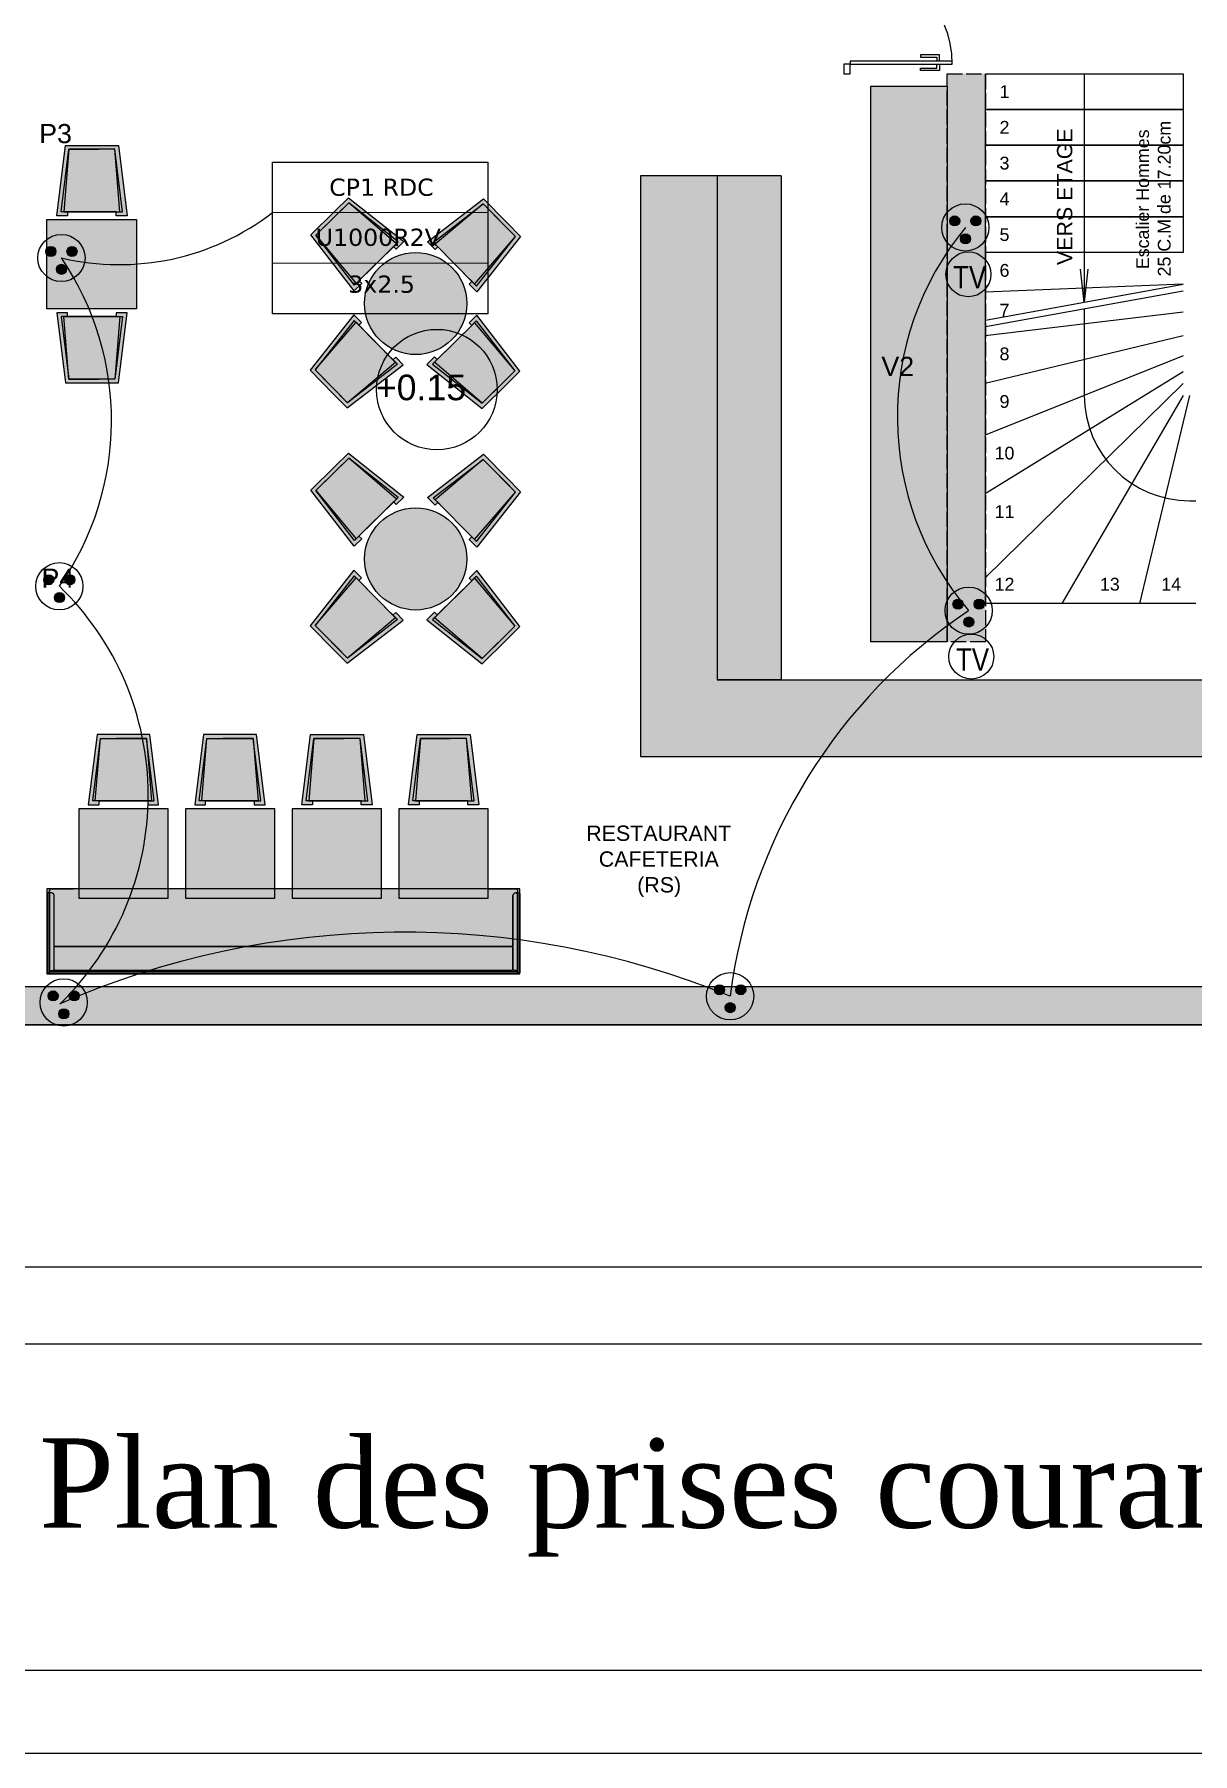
# Model space of a CAD drawing. Header units: millimetres. Extents: x 71819 to 78266, y 23672 to 38445.
# Drawn here: x 74655 to 75562, y 29923 to 31269 of the extents above; entities that cross this region are included whole.
import ezdxf
from ezdxf.enums import TextEntityAlignment as Align

# ---------------------------------------------------------------- set-up
doc = ezdxf.new("R2010")
doc.units = ezdxf.units.MM
for name, pattern in [('ACAD_ISO02W100', [15, 12, -3]), ('ACAD_ISO03W100', [30, 12, -18]), ('DASHED2', [0.375, 0.25, -0.125])]:
    doc.linetypes.add(name, pattern=pattern)
for name, color, linetype in [('Plan Archi', 8, 'Continuous'), ('prise', 1, 'Continuous'), ('PRISES DE COURANT', 5, 'Continuous'), ('TEXTE', 7, 'Continuous')]:
    doc.layers.add(name, color=color, linetype=linetype)
doc.layers.add('STRUCTURE POUTRES', color=5, linetype='ACAD_ISO03W100', lineweight=20)
doc.styles.add('ARIAL', font='arial.ttf')
doc.styles.add('CARTOUCHE', font='verdana.ttf')
doc.styles.get("Standard").update_dxf_attribs({"font": 'arial.ttf'})
doc.styles.add('STYLE_GENERE_1', font='ARIALN.TTF')
doc.styles.add('Verdana', font='verdana.ttf')

# ---------------------------------------------------------------- blocks, each defined once
blk = doc.blocks.new('Prise télévision')
at = {"layer": 'prise', "color": 1, "linetype": 'Continuous'}
blk.add_circle((0, 0), 176, dxfattribs=at)
at = {"layer": 'prise', "color": 4, "linetype": 'Continuous', "insert": (-120, -111), "char_height": 177.19, "attachment_point": 7, "style": 'STYLE_GENERE_1'}
blk.add_mtext('{\\fArial Narrow|b0|i0|c0|p34;TV}', dxfattribs=at)
blk = doc.blocks.new('Prise de courant normale')
at = {"layer": 'prise', "linetype": 'Continuous'}
for points in [[(-122, 51, 1), (-44, 51, 1)], [(44, 51, 1), (122, 51, 1)], [(-38, -89, 1), (41, -89, 1)]]:
    blk.add_hatch(color=5, dxfattribs=at).paths.add_polyline_path(points, flags=0)
at = {"layer": 'prise', "color": 1, "linetype": 'Continuous'}
blk.add_circle((0, 0), 185, dxfattribs=at)
at = {"layer": 'prise', "color": 5, "linetype": 'Continuous'}
for centre in [(-83, 51), (83, 51), (1, -89)]:
    blk.add_circle(centre, 39.4, dxfattribs=at)
blk = doc.blocks.new('ETIQ ECL')
at = {"color": 6, "linetype": 'ByBlock'}
blk.add_lwpolyline([(-28.09, 19.8), (28.09, 19.8), (28.09, -19.8), (-28.09, -19.8)], close=True, dxfattribs=at)
at = {"layer": 'STRUCTURE POUTRES', "color": 6, "linetype": 'ByBlock'}
for points in [[(-28.09, 19.8), (28.09, 19.8), (28.09, 6.6), (-28.09, 6.6)], [(-28.09, 6.6), (28.09, 6.6), (28.09, -6.6), (-28.09, -6.6)], [(-28.09, -6.6), (28.09, -6.6), (28.09, -19.8), (-28.09, -19.8)]]:
    blk.add_lwpolyline(points, close=True, dxfattribs=at)
at = {"layer": 'STRUCTURE POUTRES', "color": 6, "linetype": 'ByBlock', "style": 'Verdana'}
for tag, p in [('CIRCUIT', (0.33, 10.99)), ('CABLE', (-0.49, -2.08)), ('SECTION', (0.37, -14.32))]:
    blk.add_attdef(tag, text='', height=4.5, dxfattribs=at).set_placement(p, align=Align.CENTER)

msp = doc.modelspace()

# ---------------------------------------------------------------- hatches: boundary and pattern name
at = {"layer": 'Plan Archi', "linetype": 'ACAD_ISO02W100'}
msp.add_hatch(color=256, dxfattribs=at).paths.add_polyline_path([(75369.6, 31238.2), (75399.6, 31238.2), (75399.6, 30793.4), (75369.6, 30793.4)])
at = {"layer": 'Plan Archi'}
h = msp.add_hatch(color=256, dxfattribs=at)
h.dxf.hatch_style = 1
h.paths.add_polyline_path([(75369.6, 31228.2), (75309.6, 31228.2), (75309.6, 30793.4), (75369.6, 30793.4)])
at = {"layer": 'Plan Archi', "true_color": 0xffffff}
h = msp.add_hatch(color=7, dxfattribs=at)
h.dxf.hatch_style = 1
h.paths.add_polyline_path([(74680.7, 31130), (74680.7, 31127), (74672.3, 31127), (74679.1, 31182), (74705.2, 31182), (74720.5, 31182), (74727.3, 31127), (74718.8, 31127), (74718.8, 31130)])
at = {"layer": 'Plan Archi'}
h = msp.add_hatch(color=256, dxfattribs=at)
h.dxf.hatch_style = 1
h.paths.add_polyline_path([(75189.6, 31158.2), (75129.6, 31158.2), (75129.6, 30703.4), (75619.3, 30703.4), (75619.3, 30763.4), (75189.6, 30763.4)])
h = msp.add_hatch(color=256, dxfattribs=at)
h.dxf.hatch_style = 1
h.paths.add_polyline_path([(75239.6, 31158.2), (75189.6, 31158.2), (75189.6, 30763.4), (75239.6, 30763.4)], flags=17)
at = {"layer": 'Plan Archi', "true_color": 0xffffff}
h = msp.add_hatch(color=7, dxfattribs=at)
h.dxf.hatch_style = 1
h.paths.add_polyline_path([(74909, 31076.1), (74911.1, 31074), (74905.1, 31068.1), (74871.3, 31112), (74889.9, 31130.3), (74900.7, 31141.1), (74944.2, 31106.7), (74938.2, 31100.8), (74936.1, 31102.9)])
h = msp.add_hatch(color=7, dxfattribs=at)
h.dxf.hatch_style = 1
h.paths.add_polyline_path([(74970.7, 31102.5), (74968.6, 31100.4), (74962.6, 31106.4), (75006.5, 31140.2), (75024.9, 31121.6), (75035.6, 31110.8), (75001.3, 31067.3), (74995.4, 31073.3), (74997.5, 31075.4)])
h = msp.add_hatch(color=7, dxfattribs=at)
h.dxf.hatch_style = 1
h.paths.add_polyline_path([(74734.6, 31124), (74734.6, 31054), (74664.6, 31054), (74664.6, 31124)])
h = msp.add_hatch(color=7, dxfattribs=at)
h.dxf.hatch_style = 1
edge = h.paths.add_edge_path()
edge.add_arc((74953.4, 31058.2), 40, 0, 360)
h = msp.add_hatch(color=7, dxfattribs=at)
h.dxf.hatch_style = 1
h.paths.add_polyline_path([(74680.7, 31048), (74680.7, 31051), (74672.3, 31051), (74679.1, 30996), (74705.2, 30996), (74720.5, 30996), (74727.3, 31051), (74718.8, 31051), (74718.8, 31048)])
h = msp.add_hatch(color=7, dxfattribs=at)
h.dxf.hatch_style = 1
h.paths.add_polyline_path([(74908.8, 31041.3), (74911, 31043.4), (74905, 31049.4), (74870.7, 31005.9), (74889.1, 30987.3), (74899.8, 30976.5), (74943.7, 31010.3), (74937.8, 31016.3), (74935.6, 31014.2)])
h = msp.add_hatch(color=7, dxfattribs=at)
h.dxf.hatch_style = 1
h.paths.add_polyline_path([(74970.2, 31014.3), (74968.1, 31016.4), (74962.1, 31010.5), (75005.6, 30976.1), (75024.2, 30994.5), (75035, 31005.2), (75001.2, 31049.1), (74995.2, 31043.2), (74997.3, 31041.1)])
h = msp.add_hatch(color=7, dxfattribs=at)
h.dxf.hatch_style = 1
h.paths.add_polyline_path([(74909, 30876.1), (74911.1, 30874), (74905.1, 30868.1), (74871.3, 30912), (74889.9, 30930.3), (74900.7, 30941.1), (74944.2, 30906.7), (74938.2, 30900.8), (74936.1, 30902.9)])
h = msp.add_hatch(color=7, dxfattribs=at)
h.dxf.hatch_style = 1
h.paths.add_polyline_path([(74970.7, 30902.5), (74968.6, 30900.4), (74962.6, 30906.4), (75006.5, 30940.2), (75024.9, 30921.6), (75035.6, 30910.8), (75001.3, 30867.3), (74995.4, 30873.3), (74997.5, 30875.4)])
h = msp.add_hatch(color=7, dxfattribs=at)
h.dxf.hatch_style = 1
edge = h.paths.add_edge_path()
edge.add_arc((74953.4, 30858.2), 40, 0, 360)
h = msp.add_hatch(color=7, dxfattribs=at)
h.dxf.hatch_style = 1
h.paths.add_polyline_path([(74908.8, 30841.3), (74911, 30843.4), (74905, 30849.4), (74870.7, 30805.9), (74889.1, 30787.3), (74899.8, 30776.5), (74943.7, 30810.3), (74937.8, 30816.3), (74935.6, 30814.2)])
h = msp.add_hatch(color=7, dxfattribs=at)
h.dxf.hatch_style = 1
h.paths.add_polyline_path([(74970.2, 30814.3), (74968.1, 30816.4), (74962.1, 30810.5), (75005.6, 30776.1), (75024.2, 30794.5), (75035, 30805.2), (75001.2, 30849.1), (74995.2, 30843.2), (74997.3, 30841.1)])
h = msp.add_hatch(color=7, dxfattribs=at)
h.dxf.hatch_style = 1
h.paths.add_polyline_path([(74743.5, 30668.7), (74743.5, 30665.7), (74751.9, 30665.7), (74745.1, 30720.7), (74719, 30720.7), (74703.8, 30720.7), (74696.9, 30665.7), (74705.4, 30665.7), (74705.4, 30668.7)])
h = msp.add_hatch(color=7, dxfattribs=at)
h.dxf.hatch_style = 1
h.paths.add_polyline_path([(74827, 30668.7), (74827, 30665.7), (74835.4, 30665.7), (74828.6, 30720.7), (74802.5, 30720.7), (74787.3, 30720.7), (74780.4, 30665.7), (74788.9, 30665.7), (74788.9, 30668.7)])
h = msp.add_hatch(color=7, dxfattribs=at)
h.dxf.hatch_style = 1
h.paths.add_polyline_path([(74872.7, 30668.7), (74872.7, 30665.7), (74864.3, 30665.7), (74871.1, 30720.7), (74897.2, 30720.7), (74912.5, 30720.7), (74919.3, 30665.7), (74910.8, 30665.7), (74910.8, 30668.7)])
h = msp.add_hatch(color=7, dxfattribs=at)
h.dxf.hatch_style = 1
h.paths.add_polyline_path([(74956.2, 30668.7), (74956.2, 30665.7), (74947.8, 30665.7), (74954.6, 30720.7), (74980.7, 30720.7), (74996, 30720.7), (75002.8, 30665.7), (74994.3, 30665.7), (74994.3, 30668.7)])
h = msp.add_hatch(color=7, dxfattribs=at)
h.dxf.hatch_style = 1
h.paths.add_polyline_path([(74689.6, 30662.6), (74689.6, 30592.6), (74759.6, 30592.6), (74759.6, 30662.6)])
h = msp.add_hatch(color=7, dxfattribs=at)
h.dxf.hatch_style = 1
h.paths.add_polyline_path([(74773.1, 30662.6), (74773.1, 30592.6), (74843.1, 30592.6), (74843.1, 30662.6)])
h = msp.add_hatch(color=7, dxfattribs=at)
h.dxf.hatch_style = 1
h.paths.add_polyline_path([(74856.6, 30662.6), (74856.6, 30592.6), (74926.6, 30592.6), (74926.6, 30662.6)])
h = msp.add_hatch(color=7, dxfattribs=at)
h.dxf.hatch_style = 1
h.paths.add_polyline_path([(74940.1, 30662.6), (74940.1, 30592.6), (75010.1, 30592.6), (75010.1, 30662.6)])
h = msp.add_hatch(color=7, dxfattribs=at)
h.dxf.hatch_style = 1
h.paths.add_polyline_path([(75035.1, 30599.8), (74664.6, 30599.8), (74664.6, 30533.3), (75035.1, 30533.3)])
at = {"layer": 'Plan Archi'}
msp.add_hatch(color=256, dxfattribs=at).paths.add_polyline_path([(74624.6, 30523.3), (77834.1, 30523.3), (77834.1, 30493.3), (74624.6, 30493.3)])

# ---------------------------------------------------------------- linework, layer by layer
msp.add_lwpolyline([(78266.1, 33913.6), (78266.1, 29922.6), (72676.1, 29922.6), (72676.1, 33913.6)], close=True)
for points in [[(78201.1, 30303.6), (72741.1, 30303.6)], [(73102.5, 30243.6), (77388.6, 30243.6)], [(77388.6, 29987.6), (73102.5, 29987.6)], [(77388.6, 29987.6), (73107.8, 29987.6)]]:
    msp.add_lwpolyline(points)
for p, q in [((75363.7, 31253.1), (75348.7, 31253.1)), ((75348.7, 31253.1), (75348.7, 31251.1)), ((75348.7, 31251.1), (75361.7, 31251.1)), ((75361.7, 31251.1), (75361.7, 31248.1)), ((75363.7, 31248.1), (75363.7, 31253.1)), ((75293.7, 31245.6), (75288.7, 31245.6)), ((75288.7, 31245.6), (75288.7, 31238.2)), ((75288.7, 31238.2), (75293.7, 31238.2)), ((75373.7, 31248.1), (75293.7, 31248.1)), ((75293.7, 31248.1), (75293.7, 31245.6)), ((75293.7, 31245.6), (75373.7, 31245.6)), ((75293.7, 31238.2), (75293.7, 31245.6)), ((75348.7, 31240.6), (75348.7, 31242.6)), ((75348.7, 31242.6), (75361.7, 31242.6)), ((75363.7, 31240.6), (75348.7, 31240.6)), ((75361.7, 31242.6), (75361.7, 31245.6)), ((75363.7, 31245.6), (75363.7, 31240.6)), ((75373.7, 31245.6), (75373.7, 31248.1)), ((75399.6, 30823.4), (75399.6, 31238.2)), ((75399.6, 31238.2), (75554.5, 31238.2)), ((75399.6, 31210.2), (75399.6, 31238.2)), ((75477, 31238.2), (75477, 31059.3)), ((75554.5, 31238.2), (75554.5, 31210.2)), ((75309.6, 31228.2), (75309.6, 30793.4)), ((75369.6, 31228.2), (75369.6, 30793.4)), ((75399.6, 31210.2), (75554.5, 31210.2)), ((75399.6, 31182.2), (75399.6, 31210.2)), ((75554.5, 31210.2), (75399.6, 31210.2)), ((75554.5, 31210.2), (75554.5, 31182.2)), ((75399.6, 31182.2), (75554.5, 31182.2)), ((75399.6, 31154.2), (75399.6, 31182.2)), ((75554.5, 31182.2), (75399.6, 31182.2)), ((75554.5, 31182.2), (75554.5, 31154.2)), ((74672.3, 31127), (74679.1, 31182)), ((74675.7, 31130), (74681.7, 31179)), ((74681.7, 31179), (74677.7, 31130)), ((74679.1, 31182), (74705.2, 31182)), ((74681.7, 31179), (74705.2, 31179)), ((74717.8, 31179), (74681.7, 31179)), ((74705.2, 31182), (74720.5, 31182)), ((74717.8, 31179), (74705.2, 31179)), ((74723.8, 31130), (74717.8, 31179)), ((74721.8, 31130), (74717.8, 31179)), ((74720.5, 31182), (74727.3, 31127)), ((75129.6, 31158.2), (75129.6, 30703.4)), ((75189.6, 31158.2), (75189.6, 30763.4)), ((75189.6, 31158.2), (75189.6, 30763.4)), ((75239.6, 31158.2), (75239.6, 30763.4)), ((75399.6, 31154.2), (75554.5, 31154.2)), ((75399.6, 31126.2), (75399.6, 31154.2)), ((75554.5, 31154.2), (75399.6, 31154.2)), ((75554.5, 31154.2), (75554.5, 31126.2)), ((74683.3, 31130), (74675.7, 31130)), ((74677.7, 31130), (74721.8, 31130)), ((74680.7, 31130), (74680.7, 31127)), ((74718.8, 31130), (74680.7, 31130)), ((74716.3, 31130), (74723.8, 31130)), ((74718.8, 31127), (74718.8, 31130)), ((74871.3, 31112), (74889.9, 31130.3)), ((74901, 31137.1), (74875.3, 31111.7)), ((74889.9, 31130.3), (74900.7, 31141.1)), ((74901, 31137.1), (74892, 31128.2)), ((74900.7, 31141.1), (74944.2, 31106.7)), ((74939.7, 31106.4), (74901, 31137.1)), ((74938.3, 31105), (74901, 31137.1)), ((74962.6, 31106.4), (75006.5, 31140.2)), ((74967.2, 31106.1), (75006.2, 31136.2)), ((75006.2, 31136.2), (74968.6, 31104.6)), ((75006.2, 31136.2), (75022.8, 31119.5)), ((75031.6, 31110.6), (75006.2, 31136.2)), ((75006.5, 31140.2), (75024.9, 31121.6)), ((74680.7, 31127), (74672.3, 31127)), ((74727.3, 31127), (74718.8, 31127)), ((74875.3, 31111.7), (74892, 31128.2)), ((75031.6, 31110.6), (75022.8, 31119.5)), ((75024.9, 31121.6), (75035.6, 31110.8)), ((75399.6, 31126.2), (75554.5, 31126.2)), ((75399.6, 31098.2), (75399.6, 31126.2)), ((75554.5, 31126.2), (75399.6, 31126.2)), ((75554.5, 31126.2), (75554.5, 31098.2)), ((74905.1, 31068.1), (74871.3, 31112)), ((74905.5, 31072.6), (74875.3, 31111.7)), ((74875.3, 31111.7), (74906.9, 31074)), ((74906.9, 31074), (74938.3, 31105)), ((74936.1, 31102.9), (74909, 31076.1)), ((74934.3, 31101.1), (74939.7, 31106.4)), ((74938.2, 31100.8), (74936.1, 31102.9)), ((74944.2, 31106.7), (74938.2, 31100.8)), ((74968.6, 31100.4), (74962.6, 31106.4)), ((74972.5, 31100.7), (74967.2, 31106.1)), ((74968.6, 31104.6), (74999.6, 31073.3)), ((74970.7, 31102.5), (74968.6, 31100.4)), ((74997.5, 31075.4), (74970.7, 31102.5)), ((74999.6, 31073.3), (75031.6, 31110.6)), ((75001, 31071.8), (75031.6, 31110.6)), ((75035.6, 31110.8), (75001.3, 31067.3)), ((75554.5, 31098.2), (75399.6, 31098.2)), ((74910.8, 31077.9), (74905.5, 31072.6)), ((74909, 31076.1), (74911.1, 31074)), ((74995.4, 31073.3), (74997.5, 31075.4)), ((74995.7, 31077.2), (75001, 31071.8)), ((75477, 31059.3), (75474, 31085)), ((75480, 31085), (75477, 31059.3)), ((74911.1, 31074), (74905.1, 31068.1)), ((75001.3, 31067.3), (74995.4, 31073.3)), ((75554.5, 31073.3), (75399.5, 31067)), ((75399.6, 31045.3), (75554.5, 31073.3)), ((75399.6, 31040.2), (75554.5, 31068.2)), ((74680.7, 31051), (74672.3, 31051)), ((74672.3, 31051), (74679.1, 30996)), ((74683.3, 31048), (74675.7, 31048)), ((74675.7, 31048), (74681.7, 30999)), ((74681.7, 30999), (74677.7, 31048)), ((74677.7, 31048), (74721.8, 31048)), ((74680.7, 31048), (74680.7, 31051)), ((74718.8, 31048), (74680.7, 31048)), ((74716.3, 31048), (74723.8, 31048)), ((74723.8, 31048), (74717.8, 30999)), ((74721.8, 31048), (74717.8, 30999)), ((74727.3, 31051), (74718.8, 31051)), ((74718.8, 31051), (74718.8, 31048)), ((74720.5, 30996), (74727.3, 31051)), ((74905, 31049.4), (74870.7, 31005.9)), ((74911, 31043.4), (74905, 31049.4)), ((75001.2, 31049.1), (74995.2, 31043.2)), ((75035, 31005.2), (75001.2, 31049.1)), ((75554.5, 31051.5), (75399.5, 31032.8)), ((75477, 31054.2), (75477, 30986.2)), ((74905.3, 31044.9), (74874.7, 31006.2)), ((74874.7, 31006.2), (74906.7, 31043.5)), ((74910.6, 31039.5), (74905.3, 31044.9)), ((74906.7, 31043.5), (74937.7, 31012.1)), ((74908.8, 31041.3), (74911, 31043.4)), ((74935.6, 31014.2), (74908.8, 31041.3)), ((74968.1, 31012.2), (74999.4, 31043.2)), ((74997.3, 31041.1), (74970.2, 31014.3)), ((74995.2, 31043.2), (74997.3, 31041.1)), ((74995.5, 31039.3), (75000.9, 31044.6)), ((74999.4, 31043.2), (75031, 31005.5)), ((75000.9, 31044.6), (75031, 31005.5)), ((75554.5, 31032.8), (75399.5, 30995.5)), ((74899.8, 30976.5), (74943.7, 31010.3)), ((74937.7, 31012.1), (74900.1, 30980.5)), ((74939.1, 31010.7), (74900.1, 30980.5)), ((74933.9, 31016), (74939.1, 31010.7)), ((74937.8, 31016.3), (74935.6, 31014.2)), ((74943.7, 31010.3), (74937.8, 31016.3)), ((74968.1, 31016.4), (74962.1, 31010.5)), ((74962.1, 31010.5), (75005.6, 30976.1)), ((74972, 31016.1), (74966.6, 31010.8)), ((74966.6, 31010.8), (75005.4, 30980.1)), ((74970.2, 31014.3), (74968.1, 31016.4)), ((75005.4, 30980.1), (74968.1, 31012.2)), ((75554.5, 31017.3), (75399.5, 30955)), ((74679.1, 30996), (74705.2, 30996)), ((74681.7, 30999), (74705.2, 30999)), ((74717.8, 30999), (74681.7, 30999)), ((74717.8, 30999), (74705.2, 30999)), ((74705.2, 30996), (74720.5, 30996)), ((74870.7, 31005.9), (74889.1, 30987.3)), ((74874.7, 31006.2), (74891.2, 30989.5)), ((74900.1, 30980.5), (74874.7, 31006.2)), ((75031, 31005.5), (75005.4, 30980.1)), ((75005.4, 30980.1), (75022.1, 30996.6)), ((75005.6, 30976.1), (75024.2, 30994.5)), ((75031, 31005.5), (75022.1, 30996.6)), ((75024.2, 30994.5), (75035, 31005.2)), ((75554.5, 31004.8), (75399.5, 30909.2)), ((75554.5, 30995.5), (75399.5, 30843.4)), ((74889.1, 30987.3), (74899.8, 30976.5)), ((74900.1, 30980.5), (74891.2, 30989.5)), ((75554.5, 30986.2), (75459.4, 30823.4)), ((75559.5, 30986.2), (75520.4, 30823.4)), ((74889.9, 30930.3), (74900.7, 30941.1)), ((74900.7, 30941.1), (74944.2, 30906.7)), ((74962.6, 30906.4), (75006.5, 30940.2)), ((75006.5, 30940.2), (75024.9, 30921.6)), ((74871.3, 30912), (74889.9, 30930.3)), ((74901, 30937.1), (74875.3, 30911.7)), ((74875.3, 30911.7), (74892, 30928.2)), ((74901, 30937.1), (74892, 30928.2)), ((74939.7, 30906.4), (74901, 30937.1)), ((74938.3, 30905), (74901, 30937.1)), ((74967.2, 30906.1), (75006.2, 30936.2)), ((75006.2, 30936.2), (74968.6, 30904.6)), ((75006.2, 30936.2), (75022.8, 30919.5)), ((75031.6, 30910.6), (75006.2, 30936.2)), ((75031.6, 30910.6), (75022.8, 30919.5)), ((75024.9, 30921.6), (75035.6, 30910.8)), ((74905.1, 30868.1), (74871.3, 30912)), ((74905.5, 30872.6), (74875.3, 30911.7)), ((74875.3, 30911.7), (74906.9, 30874)), ((74906.9, 30874), (74938.3, 30905)), ((74936.1, 30902.9), (74909, 30876.1)), ((74934.3, 30901.1), (74939.7, 30906.4)), ((74938.2, 30900.8), (74936.1, 30902.9)), ((74944.2, 30906.7), (74938.2, 30900.8)), ((74968.6, 30900.4), (74962.6, 30906.4)), ((74972.5, 30900.7), (74967.2, 30906.1)), ((74968.6, 30904.6), (74999.6, 30873.3)), ((74970.7, 30902.5), (74968.6, 30900.4)), ((74997.5, 30875.4), (74970.7, 30902.5)), ((74999.6, 30873.3), (75031.6, 30910.6)), ((75001, 30871.8), (75031.6, 30910.6)), ((75035.6, 30910.8), (75001.3, 30867.3)), ((75559.5, 30903.7), (75564.5, 30903.7)), ((74911.1, 30874), (74905.1, 30868.1)), ((74910.8, 30877.9), (74905.5, 30872.6)), ((74909, 30876.1), (74911.1, 30874)), ((74995.4, 30873.3), (74997.5, 30875.4)), ((75001.3, 30867.3), (74995.4, 30873.3)), ((74995.7, 30877.2), (75001, 30871.8)), ((74905, 30849.4), (74870.7, 30805.9)), ((74911, 30843.4), (74905, 30849.4)), ((75001.2, 30849.1), (74995.2, 30843.2)), ((75035, 30805.2), (75001.2, 30849.1)), ((74905.3, 30844.9), (74874.7, 30806.2)), ((74874.7, 30806.2), (74906.7, 30843.5)), ((74910.6, 30839.5), (74905.3, 30844.9)), ((74906.7, 30843.5), (74937.7, 30812.1)), ((74908.8, 30841.3), (74911, 30843.4)), ((74935.6, 30814.2), (74908.8, 30841.3)), ((74968.1, 30812.2), (74999.4, 30843.2)), ((74997.3, 30841.1), (74970.2, 30814.3)), ((74995.2, 30843.2), (74997.3, 30841.1)), ((74995.5, 30839.3), (75000.9, 30844.6)), ((74999.4, 30843.2), (75031, 30805.5)), ((75000.9, 30844.6), (75031, 30805.5)), ((75564.5, 30823.4), (75399.6, 30823.4)), ((74870.7, 30805.9), (74889.1, 30787.3)), ((74874.7, 30806.2), (74891.2, 30789.5)), ((74900.1, 30780.5), (74874.7, 30806.2)), ((74899.8, 30776.5), (74943.7, 30810.3)), ((74937.7, 30812.1), (74900.1, 30780.5)), ((74939.1, 30810.7), (74900.1, 30780.5)), ((74933.9, 30816), (74939.1, 30810.7)), ((74937.8, 30816.3), (74935.6, 30814.2)), ((74943.7, 30810.3), (74937.8, 30816.3)), ((74968.1, 30816.4), (74962.1, 30810.5)), ((74962.1, 30810.5), (75005.6, 30776.1)), ((74972, 30816.1), (74966.6, 30810.8)), ((74966.6, 30810.8), (75005.4, 30780.1)), ((74970.2, 30814.3), (74968.1, 30816.4)), ((75005.4, 30780.1), (74968.1, 30812.2)), ((75031, 30805.5), (75005.4, 30780.1)), ((75031, 30805.5), (75022.1, 30796.6)), ((75024.2, 30794.5), (75035, 30805.2)), ((75005.4, 30780.1), (75022.1, 30796.6)), ((75005.6, 30776.1), (75024.2, 30794.5)), ((74889.1, 30787.3), (74899.8, 30776.5)), ((74900.1, 30780.5), (74891.2, 30789.5)), ((75189.6, 30763.4), (75619.3, 30763.4)), ((74703.8, 30720.7), (74696.9, 30665.7)), ((74700.4, 30668.7), (74706.4, 30717.7)), ((74702.4, 30668.7), (74706.4, 30717.7)), ((74719, 30720.7), (74703.8, 30720.7)), ((74706.4, 30717.7), (74719, 30717.7)), ((74706.4, 30717.7), (74742.5, 30717.7)), ((74745.1, 30720.7), (74719, 30720.7)), ((74742.5, 30717.7), (74719, 30717.7)), ((74748.5, 30668.7), (74742.5, 30717.7)), ((74742.5, 30717.7), (74746.5, 30668.7)), ((74751.9, 30665.7), (74745.1, 30720.7)), ((74787.3, 30720.7), (74780.4, 30665.7)), ((74783.9, 30668.7), (74789.9, 30717.7)), ((74785.9, 30668.7), (74789.9, 30717.7)), ((74802.5, 30720.7), (74787.3, 30720.7)), ((74789.9, 30717.7), (74802.5, 30717.7)), ((74789.9, 30717.7), (74826, 30717.7)), ((74828.6, 30720.7), (74802.5, 30720.7)), ((74826, 30717.7), (74802.5, 30717.7)), ((74832, 30668.7), (74826, 30717.7)), ((74826, 30717.7), (74830, 30668.7)), ((74835.4, 30665.7), (74828.6, 30720.7)), ((74864.3, 30665.7), (74871.1, 30720.7)), ((74867.7, 30668.7), (74873.7, 30717.7)), ((74873.7, 30717.7), (74869.7, 30668.7)), ((74871.1, 30720.7), (74897.2, 30720.7)), ((74873.7, 30717.7), (74897.2, 30717.7)), ((74909.8, 30717.7), (74873.7, 30717.7)), ((74897.2, 30720.7), (74912.5, 30720.7)), ((74909.8, 30717.7), (74897.2, 30717.7)), ((74915.8, 30668.7), (74909.8, 30717.7)), ((74913.8, 30668.7), (74909.8, 30717.7)), ((74912.5, 30720.7), (74919.3, 30665.7)), ((74947.8, 30665.7), (74954.6, 30720.7)), ((74951.2, 30668.7), (74957.2, 30717.7)), ((74957.2, 30717.7), (74953.2, 30668.7)), ((74954.6, 30720.7), (74980.7, 30720.7)), ((74957.2, 30717.7), (74980.7, 30717.7)), ((74993.3, 30717.7), (74957.2, 30717.7)), ((74980.7, 30720.7), (74996, 30720.7)), ((74993.3, 30717.7), (74980.7, 30717.7)), ((74999.3, 30668.7), (74993.3, 30717.7)), ((74997.3, 30668.7), (74993.3, 30717.7)), ((74996, 30720.7), (75002.8, 30665.7)), ((75129.6, 30703.4), (75619.3, 30703.4)), ((74696.9, 30665.7), (74705.4, 30665.7)), ((74707.9, 30668.7), (74700.4, 30668.7)), ((74746.5, 30668.7), (74702.4, 30668.7)), ((74705.4, 30665.7), (74705.4, 30668.7)), ((74705.4, 30668.7), (74743.5, 30668.7)), ((74741, 30668.7), (74748.5, 30668.7)), ((74743.5, 30668.7), (74743.5, 30665.7)), ((74743.5, 30665.7), (74751.9, 30665.7)), ((74780.4, 30665.7), (74788.9, 30665.7)), ((74791.4, 30668.7), (74783.9, 30668.7)), ((74830, 30668.7), (74785.9, 30668.7)), ((74788.9, 30665.7), (74788.9, 30668.7)), ((74788.9, 30668.7), (74827, 30668.7)), ((74824.5, 30668.7), (74832, 30668.7)), ((74827, 30668.7), (74827, 30665.7)), ((74827, 30665.7), (74835.4, 30665.7)), ((74872.7, 30665.7), (74864.3, 30665.7)), ((74875.3, 30668.7), (74867.7, 30668.7)), ((74869.7, 30668.7), (74913.8, 30668.7)), ((74872.7, 30668.7), (74872.7, 30665.7)), ((74910.8, 30668.7), (74872.7, 30668.7)), ((74908.3, 30668.7), (74915.8, 30668.7)), ((74910.8, 30665.7), (74910.8, 30668.7)), ((74919.3, 30665.7), (74910.8, 30665.7)), ((74956.2, 30665.7), (74947.8, 30665.7)), ((74958.8, 30668.7), (74951.2, 30668.7)), ((74953.2, 30668.7), (74997.3, 30668.7)), ((74956.2, 30668.7), (74956.2, 30665.7)), ((74994.3, 30668.7), (74956.2, 30668.7)), ((74991.8, 30668.7), (74999.3, 30668.7)), ((74994.3, 30665.7), (74994.3, 30668.7)), ((75002.8, 30665.7), (74994.3, 30665.7)), ((74624.6, 30523.3), (77834.1, 30523.3)), ((77834.1, 30493.3), (74624.6, 30493.3))]:
    msp.add_line(p, q, dxfattribs=at)
at = {"layer": 'Plan Archi', "linetype": 'ACAD_ISO02W100'}
for p, q in [((75369.6, 31238.2), (75399.6, 31238.2)), ((75369.6, 30793.4), (75369.6, 31238.2)), ((75399.6, 31238.2), (75399.6, 30793.4)), ((75399.6, 30793.4), (75369.6, 30793.4))]:
    msp.add_line(p, q, dxfattribs=at)
at = {"layer": 'Plan Archi', "linetype": 'Continuous'}
for p, q in [((75369.6, 31228.2), (75309.6, 31228.2)), ((75189.6, 31158.2), (75129.6, 31158.2)), ((75239.6, 31158.2), (75189.6, 31158.2)), ((75369.6, 30793.4), (75309.6, 30793.4)), ((75239.6, 30763.4), (75189.6, 30763.4))]:
    msp.add_line(p, q, dxfattribs=at)
at = {"layer": 'Plan Archi', "ltscale": 0.5}
for p, q in [((74664.6, 31054), (74664.6, 31124)), ((74664.6, 31124), (74734.6, 31124)), ((74734.6, 31124), (74734.6, 31054)), ((74734.6, 31054), (74664.6, 31054)), ((74689.6, 30662.6), (74689.6, 30592.6)), ((74759.6, 30662.6), (74689.6, 30662.6)), ((74759.6, 30592.6), (74759.6, 30662.6)), ((74773.1, 30662.6), (74773.1, 30592.6)), ((74843.1, 30662.6), (74773.1, 30662.6)), ((74843.1, 30592.6), (74843.1, 30662.6)), ((74856.6, 30662.6), (74856.6, 30592.6)), ((74926.6, 30662.6), (74856.6, 30662.6)), ((74926.6, 30592.6), (74926.6, 30662.6)), ((74940.1, 30662.6), (74940.1, 30592.6)), ((75010.1, 30662.6), (74940.1, 30662.6)), ((75010.1, 30592.6), (75010.1, 30662.6)), ((75035.1, 30599.8), (74664.6, 30599.8)), ((74664.6, 30599.8), (74664.6, 30533.3)), ((74664.6, 30596.3), (74664.6, 30534.1)), ((74665, 30596.6), (74664.9, 30596.6)), ((74666.6, 30596.6), (74665, 30596.6)), ((74665, 30596.6), (74665, 30533.8)), ((74665, 30533.8), (74665, 30596.6)), ((74668.2, 30596.6), (74666.6, 30596.6)), ((74666.6, 30596.6), (74666.6, 30536)), ((74666.6, 30533.8), (74666.6, 30596.6)), ((74666.7, 30596.6), (74666.7, 30598.8)), ((74668.2, 30596.6), (74666.7, 30596.6)), ((74667.7, 30599.8), (74685.5, 30599.8)), ((74670.2, 30554.8), (74670.2, 30594.6)), ((74670.2, 30537), (74670.2, 30594.6)), ((74689.6, 30592.6), (74759.6, 30592.6)), ((74773.1, 30592.6), (74843.1, 30592.6)), ((74856.6, 30592.6), (74926.6, 30592.6)), ((74940.1, 30592.6), (75010.1, 30592.6)), ((75010.1, 30599.8), (75032.1, 30599.8)), ((75029.6, 30537), (75029.6, 30594.6)), ((75029.6, 30594.6), (75029.6, 30554.8)), ((75031.6, 30596.6), (75033.2, 30596.6)), ((75033.1, 30596.6), (75031.6, 30596.6)), ((75033.1, 30598.8), (75033.1, 30596.6)), ((75033.2, 30596.6), (75033.2, 30536)), ((75033.2, 30533.8), (75033.2, 30596.6)), ((75033.2, 30596.6), (75034.7, 30596.6)), ((75034.7, 30596.6), (75034.7, 30533.8)), ((75034.8, 30596.6), (75034.8, 30596.6)), ((75034.8, 30533.8), (75034.8, 30596.6)), ((75035.1, 30533.3), (75035.1, 30599.8)), ((75035.1, 30596.3), (75035.1, 30534.1)), ((75029.6, 30554.8), (74670.2, 30554.8)), ((74670.2, 30537), (74670.2, 30553.8)), ((74671.2, 30554.8), (75028.6, 30554.8)), ((75029.6, 30553.8), (75029.6, 30537)), ((74666.6, 30536), (74669.2, 30536)), ((75028.6, 30536), (74671.2, 30536)), ((75033.2, 30536), (75030.6, 30536)), ((74664.6, 30533.3), (75035.1, 30533.3)), ((75035.1, 30533.8), (74664.7, 30533.8)), ((74664.7, 30533.8), (74664.7, 30533.6)), ((74664.9, 30533.8), (74665, 30533.8)), ((74665, 30533.8), (74666.6, 30533.8)), ((74665, 30533.3), (75034.8, 30533.3)), ((74666.7, 30533.8), (74666.7, 30535.4)), ((74666.7, 30535.4), (75033.1, 30535.4)), ((75033.1, 30533.8), (74666.7, 30533.8)), ((75033.1, 30535.4), (75033.1, 30533.8)), ((75034.7, 30533.8), (75033.2, 30533.8)), ((75034.8, 30533.8), (75034.8, 30533.8)), ((75035.1, 30533.6), (75035.1, 30533.8))]:
    msp.add_line(p, q, dxfattribs=at)
at = {"layer": 'Plan Archi', "color": 0}
for p, q in [((74377.6, 30493.3), (75373.9, 30493.3)), ((74568.6, 30493.3), (75373.9, 30493.3)), ((75373.9, 30493.3), (75743.9, 30493.3))]:
    msp.add_line(p, q, dxfattribs=at)
at = {"layer": 'Plan Archi', "linetype": 'DASHED2'}
msp.add_line((77834.1, 30493.3), (74624.6, 30493.3), dxfattribs=at)
at = {"layer": 'Plan Archi', "ltscale": 0.5}
for centre in [(74953.4, 31058.2), (74953.4, 30858.2)]:
    msp.add_circle(centre, 40, dxfattribs=at)
at = {"layer": 'Plan Archi'}
msp.add_circle((74970, 30990.8), 47.2, dxfattribs=at)
for centre, radius, start, end in [((75293.7, 31245.6), 80, 0, 90), ((75559.5, 30986.2), 82.4, 180, 270)]:
    msp.add_arc(centre, radius, start, end, dxfattribs=at)
at = {"layer": 'Plan Archi', "ltscale": 0.5}
for centre, radius, start, end in [((74664.9, 30596.3), 0.3, 90, 180), ((74667.7, 30598.8), 1, 90, 180), ((74668.2, 30594.6), 2, 360, 90), ((74668.2, 30594.6), 2, 360, 90), ((75031.6, 30594.6), 2, 90, 180), ((75031.6, 30594.6), 2, 90, 180), ((75032.1, 30598.8), 1, 0, 90), ((75034.8, 30596.3), 0.3, 0, 90), ((74671.2, 30553.8), 1, 90, 180), ((75028.6, 30553.8), 1, 0, 90), ((74669.2, 30537), 1, 270, 0), ((74671.2, 30537), 1, 180, 270), ((75028.6, 30537), 1, 270, 360), ((75030.6, 30537), 1, 180, 270), ((74664.9, 30534.1), 0.3, 180, 270), ((74665, 30533.6), 0.3, 180, 270), ((75034.8, 30534.1), 0.3, 270, 0), ((75034.8, 30533.6), 0.3, 270, 0)]:
    msp.add_arc(centre, radius, start, end, dxfattribs=at)
at = {"layer": 'PRISES DE COURANT', "color": 6}
for centre, radius, start, end in [((74721.3, 31285.8), 197.1, 256.6879, 307.5124), ((75564.3, 30969.3), 233.6, 140.528, 220.4468), ((74489, 30966.5), 226.2, 325.013, 34.2883), ((74516.4, 30673.1), 227.5, 314.067, 46.034), ((75624.3, 30461.8), 428, 123.7561, 172.7668), ((74944.2, 29890.7), 675.2, 67.7702, 113.5381)]:
    msp.add_arc(centre, radius, start, end, dxfattribs=at)

# ---------------------------------------------------------------- block references
at = {"layer": 'PRISES DE COURANT', "color": 6, "linetype": 'ByBlock', "xscale": 3, "yscale": 3, "zscale": 3}
msp.add_blockref('ETIQ ECL', (74925.6, 31109.6), dxfattribs=at).add_auto_attribs({'SECTION': '3x2.5', 'CABLE': 'U1000R2V', 'CIRCUIT': 'CP1 RDC'})
at = {"layer": 'PRISES DE COURANT', "xscale": 0.1, "yscale": 0.1, "zscale": 0.1}
for name, p in [('Prise de courant normale', (75383.9, 31117.8)), ('Prise de courant normale', (74675.9, 31093.9)), ('Prise télévision', (75386.3, 31081.1)), ('Prise de courant normale', (74674.3, 30836.8)), ('Prise de courant normale', (75386.5, 30817.7)), ('Prise télévision', (75388.6, 30781.7)), ('Prise de courant normale', (74677.7, 30510.9)), ('Prise de courant normale', (75199.7, 30515.7))]:
    msp.add_blockref(name, p, dxfattribs=at)

# ---------------------------------------------------------------- texts
at = {"layer": 'Plan Archi'}
for s, p in [('1', (75414.6, 31224.2)), ('2', (75414.6, 31196.2)), ('3', (75414.6, 31168.2)), ('4', (75414.6, 31140.2)), ('5', (75414.6, 31112.2)), ('6', (75414.6, 31084.2)), ('7', (75414.6, 31053)), ('8', (75414.6, 31018.8)), ('9', (75414.6, 30981.5)), ('10', (75414.6, 30941.1)), ('11', (75414.6, 30895.3)), ('12', (75414.6, 30838.4)), ('13', (75497.1, 30838.4)), ('14', (75545.1, 30838.4))]:
    msp.add_text(s, height=10, dxfattribs=at).set_placement(p, align=Align.MIDDLE_CENTER)
at = {"layer": 'Plan Archi', "linetype": 'ByBlock', "style": 'ARIAL'}
for s, p in [('P3', (74658.5, 31183.8)), ('V2', (75318.2, 31001.5)), ('P4', (74660.3, 30835.6))]:
    msp.add_text(s, height=15, dxfattribs=at).set_placement(p)
at = {"layer": 'Plan Archi', "linetype": 'ByBlock'}
for s, height, rotation, p in [('25 C.M de 17.20cm', 10, 90, (75544.7, 31079.4)), ('Escalier Hommes', 10, 90, (75527.8, 31085.1)), ('+0.15', 20, 360, (74922.2, 30982.5)), ('RESTAURANT', 12, 360, (75087, 30637.4)), ('CAFETERIA', 12, 360, (75096.8, 30617.2)), ('(RS)', 12, 360, (75126.9, 30597))]:
    msp.add_text(s, height=height, rotation=rotation, dxfattribs=at).set_placement(p)
at = {"layer": 'Plan Archi'}
msp.add_text('VERS ETAGE', height=12, rotation=90, dxfattribs=at).set_placement((75467.7, 31088.3))
at = {"layer": 'TEXTE', "insert": (74658.5, 30169.5), "char_height": 70, "width": 1999.9, "attachment_point": 1, "style": 'CARTOUCHE'}
msp.add_mtext('{\\fTimes New Roman|b0|i0|c0|p18;Plan des prises courant - RDC}', dxfattribs=at)

doc.saveas('drawing.dxf')
